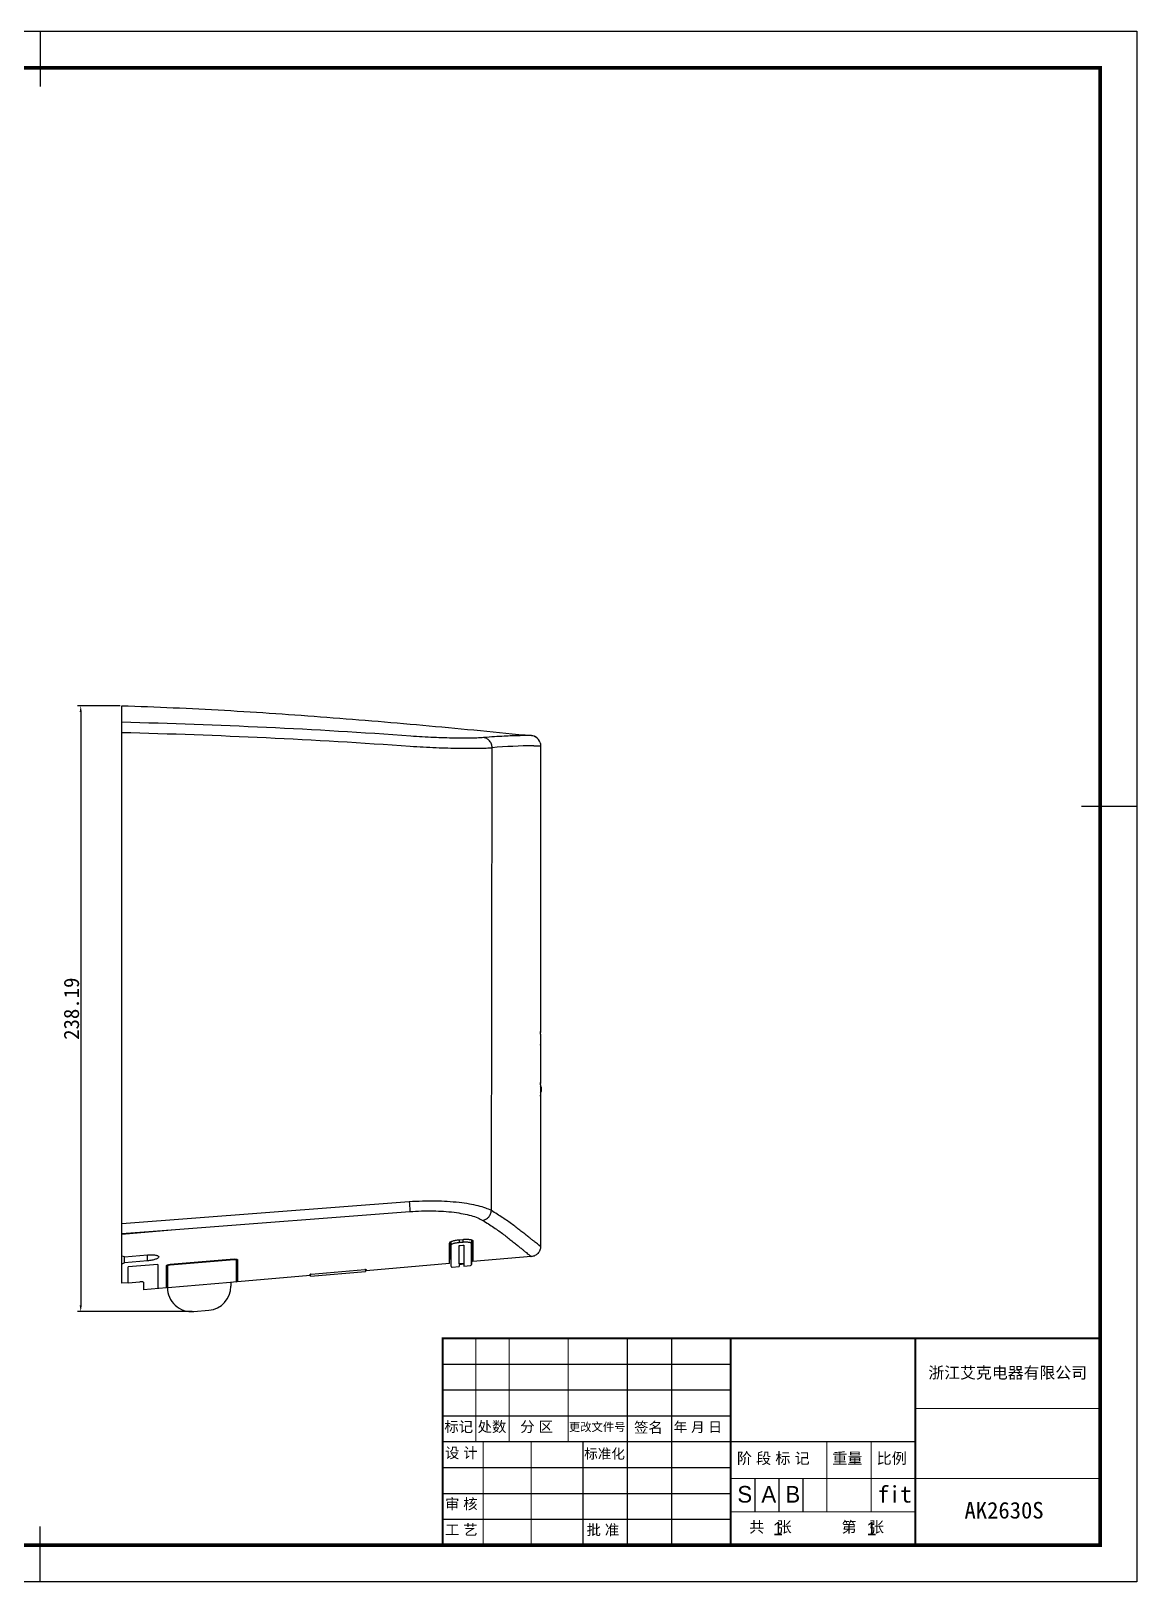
# Model space of a CAD drawing. Header units: millimetres. Extents: x 1972 to 2835, y 74 to 683.
# Drawn here: x 2400 to 2835, y 74 to 683 of the extents above; entities that cross this region are included whole.
import ezdxf

# ---------------------------------------------------------------- set-up
doc = ezdxf.new("R2010")
doc.units = ezdxf.units.MM
doc.linetypes.add('SOLID', pattern=[0])
doc.dimstyles.new('ISO-25', dxfattribs={"dimtxt": 6, "dimasz": 2.5, "dimexe": 1.25, "dimexo": 0.625, "dimtad": 1, "dimdsep": 46, "dimtxsty": 'Standard', "dimcen": 2.5, "dimclrd": 3, "dimclre": 3, "dimclrt": 3, "dimadec": 0, "dimazin": 0, "dimtfac": 1, "dimtmove": 0, "dimatfit": 3, "dimfxl": 1, "dimarcsym": 0})

# ---------------------------------------------------------------- blocks, each defined once
blk = doc.blocks.new('*D13')
at = {"color": 3, "lineweight": -2}
for p, q in [((2434.94, 418.03), (2418.13, 418.03)), ((2419.38, 415.53), (2419.38, 182.34)), ((2463.17, 179.84), (2418.13, 179.84))]:
    blk.add_line(p, q, dxfattribs=at)
at = {"color": 3}
for points in [[(2418.96, 415.53), (2419.8, 415.53), (2419.38, 418.03)], [(2418.96, 182.34), (2419.8, 182.34), (2419.38, 179.84)]]:
    blk.add_solid(points, dxfattribs=at)
at = {"layer": 'Defpoints', "color": 0}
for p in [(2435.57, 418.03), (2419.38, 179.84), (2463.8, 179.84)]:
    blk.add_point(p, dxfattribs=at)
at = {"color": 3, "insert": (2415.76, 298.93), "char_height": 6, "attachment_point": 5, "rotation": 90}
blk.add_mtext('238.19', dxfattribs=at)

msp = doc.modelspace()

# ---------------------------------------------------------------- linework, layer by layer
at = {"linetype": 'SOLID'}
for p, q in [((1972.152, 683.35), (2834.64, 683.35)), ((2403.396, 683.35), (2403.396, 661.57)), ((2834.64, 683.35), (2834.64, 73.51)), ((2834.64, 378.43), (2812.86, 378.43)), ((2403.396, 73.51), (2403.396, 95.29)), ((2834.64, 73.51), (1972.152, 73.51))]:
    msp.add_line(p, q, dxfattribs=at)
at = {"color": 7, "linetype": 'Continuous'}
for p, q in [((2435.57, 190.987), (2435.57, 418.027)), ((2599.899, 403.785), (2599.735, 404.146)), ((2599.899, 403.786), (2599.899, 403.785)), ((2580.84, 219.521), (2581.103, 401.545)), ((2597.477, 402.32), (2600.177, 402.32)), ((2600.177, 402.32), (2600.177, 289.927)), ((2600.169, 288.96), (2600.177, 289.894)), ((2600.177, 289.928), (2600.174, 289.554)), ((2600.177, 289.894), (2600.177, 289.928)), ((2600.173, 284.951), (2600.174, 284.896)), ((2600.177, 284.529), (2600.174, 284.903)), ((2600.174, 284.896), (2600.176, 284.652)), ((2600.176, 284.652), (2600.177, 284.563)), ((2600.177, 284.563), (2600.177, 284.529)), ((2600.177, 284.53), (2600.177, 269.927)), ((2600.169, 268.96), (2600.177, 269.894)), ((2600.177, 269.928), (2600.174, 269.554)), ((2600.177, 269.894), (2600.177, 269.928)), ((2600.173, 264.951), (2600.174, 264.896)), ((2600.177, 264.529), (2600.174, 264.903)), ((2600.174, 264.896), (2600.176, 264.652)), ((2600.176, 264.652), (2600.177, 264.563)), ((2600.177, 264.563), (2600.177, 264.529)), ((2600.177, 264.53), (2600.177, 205.419)), ((2548.559, 222.969), (2435.57, 214.347)), ((2456.635, 212.125), (2548.766, 219.154)), ((2435.568, 210.519), (2456.635, 212.124)), ((2435.57, 210.322), (2456.635, 212.124)), ((2568.27, 208.097), (2569.67, 208.217)), ((2568.351, 206.95), (2568.311, 208.099)), ((2569.632, 208.218), (2569.592, 207.057)), ((2573.074, 206.592), (2573.122, 207.981)), ((2573.292, 206.274), (2573.291, 207.895)), ((2573.57, 207.612), (2573.57, 199.47)), ((2436.57, 201.376), (2435.57, 201.561)), ((2436.57, 201.376), (2445.57, 202.146)), ((2436.57, 199.002), (2436.57, 201.376)), ((2445.57, 199.772), (2445.57, 202.146)), ((2564.37, 198.682), (2564.37, 206.763)), ((2564.77, 202.776), (2564.37, 202.742)), ((2564.37, 202.579), (2564.77, 202.613)), ((2564.742, 202.608), (2564.37, 202.576)), ((2564.7, 207.122), (2564.698, 204.823)), ((2564.698, 204.832), (2564.77, 202.776)), ((2564.742, 202.612), (2564.912, 197.757)), ((2564.77, 202.776), (2564.77, 202.613)), ((2564.842, 207.284), (2564.887, 205.972)), ((2564.887, 205.972), (2564.894, 203.754)), ((2564.894, 203.754), (2564.898, 202.575)), ((2564.898, 202.575), (2564.898, 202.324)), ((2564.898, 202.324), (2564.912, 197.757)), ((2569.592, 207.057), (2568.351, 206.95)), ((2568.59, 205.859), (2569.55, 205.942)), ((2570.047, 205.866), (2570.026, 198.704)), ((2573.223, 203.333), (2573.049, 198.368)), ((2573.049, 198.368), (2573.064, 203.283)), ((2573.064, 203.283), (2573.074, 206.592)), ((2573.194, 203.334), (2573.195, 203.497)), ((2573.194, 203.334), (2573.57, 203.366)), ((2573.292, 206.274), (2573.195, 203.497)), ((2573.57, 203.529), (2573.195, 203.497)), ((2573.57, 203.364), (2573.223, 203.334)), ((2596.519, 201.433), (2573.57, 199.47)), ((2435.57, 198.659), (2436.57, 199.002)), ((2445.57, 199.772), (2436.57, 199.002)), ((2438.019, 191.196), (2438.02, 197.382)), ((2449.65, 198.378), (2438.02, 197.382)), ((2449.65, 198.378), (2449.65, 188.866)), ((2453.07, 189.158), (2453.07, 197.929)), ((2453.47, 195.093), (2453.07, 197.059)), ((2453.47, 189.303), (2453.47, 198.193)), ((2453.679, 189.213), (2453.686, 197.999)), ((2454.5, 198.266), (2454.493, 198.391)), ((2479.694, 200.441), (2454.494, 198.392)), ((2454.5, 198.266), (2479.7, 200.314)), ((2479.7, 200.314), (2479.693, 200.439)), ((2480.486, 200.185), (2480.487, 191.504)), ((2480.67, 191.704), (2480.67, 200.378)), ((2480.682, 200.42), (2480.806, 200.394)), ((2481.07, 200.218), (2481.07, 191.554)), ((2509.702, 193.702), (2531.302, 195.551)), ((2510.02, 194.531), (2531.12, 196.337)), ((2531.302, 196.349), (2531.302, 195.551)), ((2564.37, 198.682), (2531.62, 195.88)), ((2531.62, 196.351), (2531.62, 195.88)), ((2565.454, 197.276), (2568.122, 197.505)), ((2570.026, 198.704), (2568.119, 198.541)), ((2568.12, 198.38), (2570.025, 198.543)), ((2568.12, 198.38), (2568.122, 197.505)), ((2570.025, 198.543), (2570.023, 197.667)), ((2570.023, 197.667), (2572.592, 197.887)), ((2438.02, 191.194), (2435.57, 190.987)), ((2438.02, 191.192), (2442.57, 191.581)), ((2444.07, 191.438), (2444.07, 188.388)), ((2453.07, 189.158), (2444.07, 188.388)), ((2453.47, 189.303), (2453.503, 189.303)), ((2478.253, 191.315), (2453.676, 189.213)), ((2478.451, 191.331), (2478.253, 191.315)), ((2480.487, 191.504), (2478.451, 191.33)), ((2478.451, 191.331), (2478.451, 189.826)), ((2509.52, 193.989), (2481.07, 191.554)), ((2509.52, 193.989), (2509.52, 194.46)), ((2509.691, 194.496), (2510.02, 194.531)), ((2509.702, 193.702), (2509.702, 194.496)), ((2463.798, 179.839), (2469.779, 180.362))]:
    msp.add_line(p, q, dxfattribs=at)
for p, q in [((2561.664, 159.178), (2674.92, 159.178)), ((2561.664, 149.014), (2674.92, 149.014)), ((2561.664, 138.85), (2674.92, 138.85)), ((2561.664, 118.522), (2674.92, 118.522)), ((2684.358, 114.166), (2684.358, 101.098)), ((2693.796, 114.166), (2693.796, 101.098)), ((2703.234, 114.166), (2703.234, 101.098)), ((2561.664, 108.358), (2674.92, 108.358)), ((2561.664, 98.194), (2674.92, 98.194))]:
    msp.add_line(p, q)
at = {"linetype": 'SOLID', "const_width": 1.452}
msp.add_lwpolyline([(1986.672, 88.03), (2820.12, 88.03), (2820.12, 668.83), (1986.672, 668.83)], close=True, dxfattribs=at)
at = {"color": 7, "linetype": 'Continuous'}
msp.add_lwpolyline([(2599.735, 404.147), (2599.317, 404.798), (2598.811, 405.33), (2598.248, 405.742), (2597.67, 406.031), (2597.145, 406.201), (2596.765, 406.277), (2596.578, 406.3)], dxfattribs=at)
for points, const_width in [([(2561.664, 88.03), (2561.664, 169.342), (2820.12, 169.342)], 0.726), ([(2574.732, 169.342), (2574.732, 128.686)], 0.436), ([(2587.8, 169.342), (2587.8, 128.686)], 0.436), ([(2611.032, 169.342), (2611.032, 128.686)], 0.436), ([(2634.264, 169.342), (2634.264, 88.03)], 0.436), ([(2651.688, 169.342), (2651.688, 88.03)], 0.436), ([(2674.92, 169.342), (2674.92, 88.03)], 0.726), ([(2747.52, 169.342), (2747.52, 88.03)], 0.726), ([(2747.52, 141.754), (2820.12, 141.754)], 0.436), ([(2561.664, 128.686), (2747.52, 128.686)], 0.436), ([(2577.636, 128.686), (2577.636, 88.03)], 0.436), ([(2596.512, 128.686), (2596.512, 88.03)], 0.436), ([(2616.84, 128.686), (2616.84, 88.03)], 0.436), ([(2712.672, 128.686), (2712.672, 101.098)], 0.436), ([(2730.096, 128.686), (2730.096, 101.098)], 0.436), ([(2674.92, 114.166), (2820.12, 114.166)], 0.436), ([(2674.92, 101.098), (2747.52, 101.098)], 0.436)]:
    msp.add_lwpolyline(points, dxfattribs=dict(const_width=const_width))
for centre, radius, start, end in [((2596.172, 402.3), 4.02, 67.761342, 84.150002), ((2596.197, 402.368), 3.948, 66.959926, 67.716517), ((2596.17, 402.313), 4.009, 51.944368, 66.913834), ((2596.18, 402.328), 3.991, 49.945785, 51.926198), ((2596.148, 402.293), 4.039, 35.2307, 49.91232), ((2596.181, 402.319), 3.997, 30.735612, 35.202008), ((2596.171, 402.314), 4.008, 21.549233, 30.730457), ((2599.729, 181.383), 220.948, 90.584053, 94.835632), ((2867.588, 287.215), 267.425, 179.626258, 179.997164), ((2861.914, 287.225), 261.75, 179.999197, 180.374177), ((2870.704, 287.278), 270.541, 180.373266, 180.502885), ((2867.589, 267.215), 267.426, 179.626259, 179.997164), ((2598.07, 267.228), 2.5, 327.321058, 32.678772), ((2861.915, 267.225), 261.752, 179.999197, 180.374176), ((2870.708, 267.278), 270.545, 180.373265, 180.502882), ((2577.331, 206.131), 4.042, 161.537121, 177.970374), ((2531.823, 188.132), 8.235, 93.753722, 94.899923), ((2565.411, 197.775), 0.5, 181.995364, 274.817299), ((2572.55, 198.385), 0.5, 274.855419, 358.004706), ((2462.97, 189.303), 9.5, 180, 275), ((2468.951, 189.826), 9.5, 275, 0), ((2480.47, 191.704), 0.2, 274.833004, 359.976558), ((2510.12, 191.331), 3.194, 97.711402, 98.558907)]:
    msp.add_arc(centre, radius, start, end, dxfattribs=at)
for points, knots in [([(2435.57, 418.028), (2449.018, 417.644), (2475.903, 416.41), (2516.173, 413.656), (2556.402, 410.262), (2583.19, 407.655), (2596.582, 406.298)], [0, 0, 0, 0, 0.2499544, 0.4999597, 0.7499036, 1, 1, 1, 1]), ([(2549.123, 406.084), (2530.221, 407.468), (2492.385, 409.72), (2454.507, 411.039), (2435.57, 411.563)], [0, 0, 0, 0, 0.500108, 1, 1, 1, 1]), ([(2435.57, 407.588), (2454.484, 407.069), (2492.305, 405.758), (2530.086, 403.512), (2548.956, 402.133)], [0, 0, 0, 0, 0.500002, 1, 1, 1, 1]), ([(2577.746, 405.519), (2577.07, 405.46), (2575.526, 405.371), (2571.745, 405.259), (2565.895, 405.273), (2557.896, 405.522), (2552.139, 405.863), (2549.123, 406.084)], [0, 0, 0, 0, 0.0709884, 0.1619429, 0.3961298, 0.6833898, 1, 1, 1, 1]), ([(2596.578, 406.3), (2596.542, 406.304), (2596.422, 406.3), (2596.171, 406.304), (2595.775, 406.304), (2595.235, 406.306), (2594.551, 406.305), (2593.352, 406.296), (2591.497, 406.267), (2588.847, 406.195), (2585.636, 406.063), (2581.872, 405.849), (2579.181, 405.644), (2577.746, 405.519)], [0, 0, 0, 0, 0.0056814, 0.0189923, 0.0399898, 0.0686573, 0.1049591, 0.1488703, 0.2594395, 0.4001402, 0.5706867, 0.770757, 1, 1, 1, 1]), ([(2581.103, 401.545), (2581.098, 402.013), (2580.928, 402.98), (2580.201, 404.263), (2579.082, 405.183), (2578.181, 405.468), (2577.746, 405.519)], [0, 0, 0, 0, 0.2485917, 0.5112093, 0.7669842, 1, 1, 1, 1]), ([(2548.956, 402.133), (2552.344, 401.912), (2558.81, 401.569), (2567.794, 401.314), (2574.364, 401.293), (2578.61, 401.4), (2580.345, 401.487), (2581.103, 401.545)], [0, 0, 0, 0, 0.3165413, 0.6038467, 0.8380943, 0.9290502, 1, 1, 1, 1]), ([(2580.84, 219.521), (2580.118, 219.912), (2578.421, 220.624), (2575.516, 221.474), (2572.026, 222.19), (2566.417, 222.964), (2558.521, 223.392), (2551.979, 223.202), (2548.559, 222.971)], [0, 0, 0, 0, 0.0752418, 0.1677982, 0.276949, 0.4012232, 0.6860825, 1, 1, 1, 1]), ([(2548.559, 222.969), (2548.619, 222.181), (2548.695, 221.098), (2548.755, 219.826), (2548.77, 219.342), (2548.766, 219.154)], [0, 0, 0, 0, 0.6202706, 0.8524179, 1, 1, 1, 1]), ([(2548.766, 219.15), (2551.804, 219.381), (2557.623, 219.571), (2564.647, 219.14), (2569.631, 218.363), (2572.736, 217.643), (2575.323, 216.787), (2576.825, 216.072), (2577.462, 215.683)], [0, 0, 0, 0, 0.3127273, 0.5966289, 0.7207607, 0.8301287, 0.9233907, 1, 1, 1, 1]), ([(2577.462, 215.683), (2577.884, 215.762), (2578.745, 216.084), (2579.825, 216.974), (2580.575, 218.171), (2580.803, 219.08), (2580.84, 219.521)], [0, 0, 0, 0, 0.2360008, 0.4945605, 0.7563447, 1, 1, 1, 1]), ([(2577.462, 215.683), (2578.938, 214.782), (2581.716, 213.013), (2584.994, 210.7), (2587.324, 208.894), (2588.879, 207.64), (2590.296, 206.483), (2591.578, 205.445), (2592.715, 204.526), (2593.705, 203.723), (2594.545, 203.039), (2595.235, 202.477), (2595.715, 202.087), (2596.023, 201.836), (2596.197, 201.695), (2596.331, 201.584), (2596.431, 201.509), (2596.482, 201.457), (2596.515, 201.441), (2596.518, 201.434)], [0, 0, 0, 0, 0.2178626, 0.4146372, 0.5049723, 0.5891393, 0.6661833, 0.735441, 0.7968518, 0.8503794, 0.8959008, 0.9332811, 0.9624318, 0.9739023, 0.9832942, 0.990603, 0.9958246, 0.9989576, 1, 1, 1, 1]), ([(2600.177, 205.419), (2600.173, 205.426), (2600.141, 205.442), (2600.088, 205.493), (2599.987, 205.568), (2599.851, 205.677), (2599.675, 205.816), (2599.363, 206.063), (2598.875, 206.447), (2598.175, 207.001), (2597.323, 207.675), (2596.32, 208.466), (2595.166, 209.372), (2593.866, 210.394), (2592.427, 211.534), (2590.849, 212.773), (2588.483, 214.565), (2585.157, 216.867), (2582.339, 218.625), (2580.84, 219.521)], [0, 0, 0, 0, 0.0010403, 0.0041653, 0.0093729, 0.0166618, 0.0260276, 0.0374659, 0.066534, 0.103809, 0.1492039, 0.2025842, 0.2638253, 0.3328778, 0.4096934, 0.4937574, 0.5841402, 0.7813919, 1, 1, 1, 1]), ([(2564.37, 206.824), (2564.37, 206.891), (2564.451, 207.049), (2564.688, 207.231), (2565.047, 207.417), (2565.525, 207.595), (2566.107, 207.759), (2567.029, 207.957), (2567.763, 208.054), (2568.27, 208.097)], [0, 0, 0, 0, 0.0471844, 0.1159138, 0.2111132, 0.3322838, 0.476529, 0.6396804, 1, 1, 1, 1]), ([(2569.67, 208.217), (2570.17, 208.26), (2570.899, 208.29), (2571.826, 208.249), (2572.41, 208.187), (2572.897, 208.085), (2573.291, 207.959), (2573.57, 207.757), (2573.57, 207.612)], [0, 0, 0, 0, 0.3684421, 0.5346374, 0.6802914, 0.8007965, 0.8933354, 1, 1, 1, 1]), ([(2445.57, 202.146), (2446.148, 202.195), (2446.992, 202.226), (2448.063, 202.165), (2448.739, 202.076), (2449.294, 201.948), (2449.708, 201.784), (2449.987, 201.592), (2450.07, 201.409), (2450.07, 201.33)], [0, 0, 0, 0, 0.3640966, 0.528265, 0.6722131, 0.7915959, 0.8840684, 0.9507335, 1, 1, 1, 1]), ([(2450.07, 201.33), (2450.07, 201.136), (2449.764, 200.845), (2449.298, 200.593), (2448.741, 200.371), (2448.071, 200.174), (2447.005, 199.936), (2446.156, 199.822), (2445.57, 199.772)], [0, 0, 0, 0, 0.1184203, 0.214182, 0.3352004, 0.4788893, 0.6412941, 1, 1, 1, 1]), ([(2568.351, 206.95), (2567.901, 206.914), (2567.25, 206.838), (2566.43, 206.684), (2565.912, 206.558), (2565.489, 206.421), (2565.205, 206.297), (2565.039, 206.191), (2564.939, 206.106), (2564.888, 206.023), (2564.887, 205.972)], [0, 0, 0, 0, 0.366492, 0.5319043, 0.6774936, 0.7987084, 0.8924753, 0.9287345, 0.9581372, 1, 1, 1, 1]), ([(2568.099, 205.698), (2568.099, 205.718), (2568.151, 205.763), (2568.252, 205.8), (2568.408, 205.838), (2568.526, 205.853), (2568.59, 205.859)], [0, 0, 0, 0, 0.1125771, 0.3276327, 0.6362664, 1, 1, 1, 1]), ([(2568.119, 198.541), (2568.119, 198.715), (2568.115, 199.1), (2568.111, 199.867), (2568.114, 200.919), (2568.108, 202.303), (2568.1, 203.923), (2568.1, 205.081), (2568.099, 205.698)], [0, 0, 0, 0, 0.0731983, 0.1612636, 0.321216, 0.5145256, 0.7412199, 1, 1, 1, 1]), ([(2569.55, 205.942), (2569.614, 205.947), (2569.732, 205.952), (2569.871, 205.944), (2569.962, 205.926), (2570.012, 205.91), (2570.047, 205.884), (2570.047, 205.866)], [0, 0, 0, 0, 0.3695082, 0.6818073, 0.8019002, 0.8939682, 1, 1, 1, 1]), ([(2573.074, 206.592), (2573.074, 206.64), (2573.024, 206.718), (2572.922, 206.788), (2572.754, 206.871), (2572.466, 206.953), (2572.039, 207.027), (2571.516, 207.077), (2570.917, 207.1), (2570.267, 207.095), (2569.82, 207.073), (2569.592, 207.057)], [0, 0, 0, 0, 0.0400953, 0.0679705, 0.1027606, 0.1944294, 0.3151222, 0.4616829, 0.629013, 0.8109225, 1, 1, 1, 1]), ([(2600.177, 205.419), (2600.177, 204.927), (2599.992, 203.932), (2599.191, 202.653), (2597.984, 201.745), (2597.009, 201.476), (2596.518, 201.434)], [0, 0, 0, 0, 0.2500068, 0.4999999, 0.7499931, 1, 1, 1, 1]), ([(2453.07, 197.929), (2453.07, 197.985), (2453.215, 198.111), (2453.357, 198.163), (2453.457, 198.197)], [0, 0, 0, 0, 0.3471114, 1, 1, 1, 1]), ([(2453.457, 198.197), (2453.528, 198.221), (2453.867, 198.319), (2454.218, 198.369), (2454.494, 198.392)], [0, 0, 0, 0, 0.2144729, 1, 1, 1, 1]), ([(2453.686, 197.999), (2453.633, 197.995), (2453.519, 198.03), (2453.47, 198.14), (2453.47, 198.193)], [0, 0, 0, 0, 0.5053416, 1, 1, 1, 1]), ([(2453.686, 197.999), (2453.686, 198.033), (2453.745, 198.082), (2453.828, 198.125), (2453.89, 198.148), (2453.924, 198.16)], [0, 0, 0, 0, 0.3450567, 0.6336873, 1, 1, 1, 1]), ([(2453.924, 198.16), (2454.01, 198.188), (2454.201, 198.232), (2454.396, 198.257), (2454.5, 198.266)], [0, 0, 0, 0, 0.4622189, 1, 1, 1, 1]), ([(2479.694, 200.441), (2479.785, 200.448), (2480.114, 200.466), (2480.447, 200.459), (2480.682, 200.42)], [0, 0, 0, 0, 0.2776923, 1, 1, 1, 1]), ([(2479.7, 200.314), (2479.726, 200.316), (2479.826, 200.323), (2479.926, 200.325), (2480, 200.324)], [0, 0, 0, 0, 0.2562056, 1, 1, 1, 1]), ([(2480, 200.324), (2480.023, 200.323), (2480.109, 200.32), (2480.195, 200.313), (2480.257, 200.302)], [0, 0, 0, 0, 0.2736112, 1, 1, 1, 1]), ([(2480.257, 200.302), (2480.29, 200.297), (2480.349, 200.284), (2480.43, 200.258), (2480.486, 200.215), (2480.486, 200.185)], [0, 0, 0, 0, 0.3743932, 0.6626753, 1, 1, 1, 1]), ([(2480.487, 200.185), (2480.535, 200.189), (2480.631, 200.233), (2480.67, 200.331), (2480.67, 200.378)], [0, 0, 0, 0, 0.5049339, 1, 1, 1, 1]), ([(2480.806, 200.394), (2480.874, 200.377), (2480.979, 200.351), (2481.07, 200.258), (2481.07, 200.218)], [0, 0, 0, 0, 0.6411192, 1, 1, 1, 1]), ([(2531.284, 196.349), (2531.329, 196.352), (2531.408, 196.356), (2531.52, 196.362), (2531.572, 196.355), (2531.62, 196.359), (2531.62, 196.351)], [0, 0, 0, 0, 0.4045169, 0.723107, 0.9268171, 1, 1, 1, 1]), ([(2442.57, 191.581), (2442.761, 191.597), (2443.116, 191.617), (2443.578, 191.616), (2443.883, 191.583), (2444.03, 191.542), (2444.07, 191.504), (2444.07, 191.487)], [0, 0, 0, 0, 0.3760975, 0.6945957, 0.9084204, 0.9679739, 1, 1, 1, 1]), ([(2453.676, 189.213), (2453.658, 189.211), (2453.59, 189.22), (2453.528, 189.262), (2453.502, 189.303)], [0, 0, 0, 0, 0.2813185, 1, 1, 1, 1]), ([(2509.52, 194.46), (2509.52, 194.463), (2509.535, 194.467), (2509.571, 194.479), (2509.614, 194.484), (2509.644, 194.489)], [0, 0, 0, 0, 0.0779643, 0.2728881, 1, 1, 1, 1])]:
    msp.add_open_spline(points, degree=3, knots=knots, dxfattribs=at)
for points in [[(2599.899, 403.785), (2600.082, 403.322), (2600.177, 402.817), (2600.177, 402.32)], [(2564.698, 204.832), (2564.681, 205.321), (2564.57, 205.815), (2564.377, 206.265)], [(2453.503, 189.303), (2453.489, 189.324), (2453.479, 189.348), (2453.474, 189.374)]]:
    msp.add_open_spline(points, degree=3, dxfattribs=at)

# ---------------------------------------------------------------- texts
for s, insert, char_height, width, attachment_point in [('{\\fSimSun|b0|i0|c134|p2;浙江艾克电器有限公司}', (2783.82, 155.548), 4.5738, 72.6, 5), ('{\\fￋￎￌﾣﾤ|b0|i0|c134|p2;标记}', (2562.354, 136.632), 4.1382, 24.8292, 1), ('\\fￋￎￌﾣﾤ|b0|i0|c134|p2;处数', (2575.422, 136.632), 4.1382, 12.4146, 1), ('{\\fￋￎￌﾣﾤ|b0|i0|c134|p2;分 区}', (2592.18, 136.632), 4.1382, 22.0704, 1), ('\\fￋￎￌﾣﾤ|b0|i0|c134|p2;更改文件号', (2611.311, 136.068), 3.267, 30.492, 1), ('\\fￋￎￌﾣﾤ|b0|i0|c134|p2;签名', (2636.911, 136.346), 4.1382, 16.5528, 1), ('\\fￋￎￌﾣﾤ|b0|i0|c134|p2;年 月 日', (2652.524, 136.415), 3.9204, 38.80085, 1), ('\\fￋￎￌﾣﾤ|b0|i0|c134|p2;设 计', (2562.599, 126.352), 4.1382, 68.97, 1), ('\\fￋￎￌﾣﾤ|b0|i0|c134|p2;标准化', (2617.303, 125.904), 3.9204, 31.3632, 1), ('\\fￋￎￌﾣﾤ|b0|i0|c134|p2;阶 段 标 记', (2677.342, 124.33), 4.356, 72.6, 1), ('\\fￋￎￌﾣﾤ|b0|i0|c134|p2;重量', (2714.85, 124.33), 4.356, 17.424, 1), ('\\fￋￎￌﾣﾤ|b0|i0|c134|p2;比例', (2732.274, 124.33), 4.356, 17.424, 1), ('\\fￋￎￌﾣﾤ|b0|i0|c134|p2;S', (2677.534, 111.262), 6.534, 14.157, 1), ('\\fￋￎￌﾣﾤ|b0|i0|c134|p2;A', (2686.972, 111.262), 6.534, 14.157, 1), ('\\fￋￎￌﾣﾤ|b0|i0|c134|p2;B', (2696.41, 111.262), 6.534, 14.157, 1), ('{\\fSimSun|b0|i0|c134|p2;fit}', (2732.71, 111.262), 6.534, 26.136, 1), ('\\fￋￎￌﾣﾤ|b0|i0|c134|p2;审 核', (2562.599, 106.258), 4.1382, 33.1056, 1), ('{\\fSimSun|b0|i0|c134|p2;AK2630S}', (2766.829, 104.988), 6.534, 26.136, 1), ('\\fￋￎￌﾣﾤ|b0|i0|c134|p2;共   张', (2682.18, 97.323), 4.356, 36.3, 1), ('\\fￋￎￌﾣﾤ|b0|i0|c134|p2;第   张', (2718.48, 97.323), 4.356, 36.3, 1), ('\\fￋￎￌﾣﾤ|b0|i0|c134|p2;工 艺', (2562.599, 96.094), 4.1382, 33.1056, 1), ('\\fￋￎￌﾣﾤ|b0|i0|c134|p2;批 准', (2618.242, 96.094), 4.1382, 33.1056, 1), ('\\fￋￎￌﾣﾤ|b0|i0|c134|p2;1', (2691.581, 97.104), 5.2272, 9.03765, 1), ('\\fￋￎￌﾣﾤ|b0|i0|c134|p2;1', (2728.352, 97.104), 5.2272, 9.03765, 1)]:
    msp.add_mtext(s, dxfattribs=dict(insert=insert, char_height=char_height, width=width, attachment_point=attachment_point))

# ---------------------------------------------------------------- dimensions: what is measured, and where the dimension line sits
dim = msp.add_linear_dim(base=(2419.381, 179.839), p1=(2435.57, 418.028), p2=(2463.798, 179.839), angle=90, dimstyle='ISO-25')
dim.commit()
dim.dimension.update_dxf_attribs({"geometry": '*D13', "text_midpoint": (2415.756, 298.934)})

doc.saveas('drawing.dxf')
